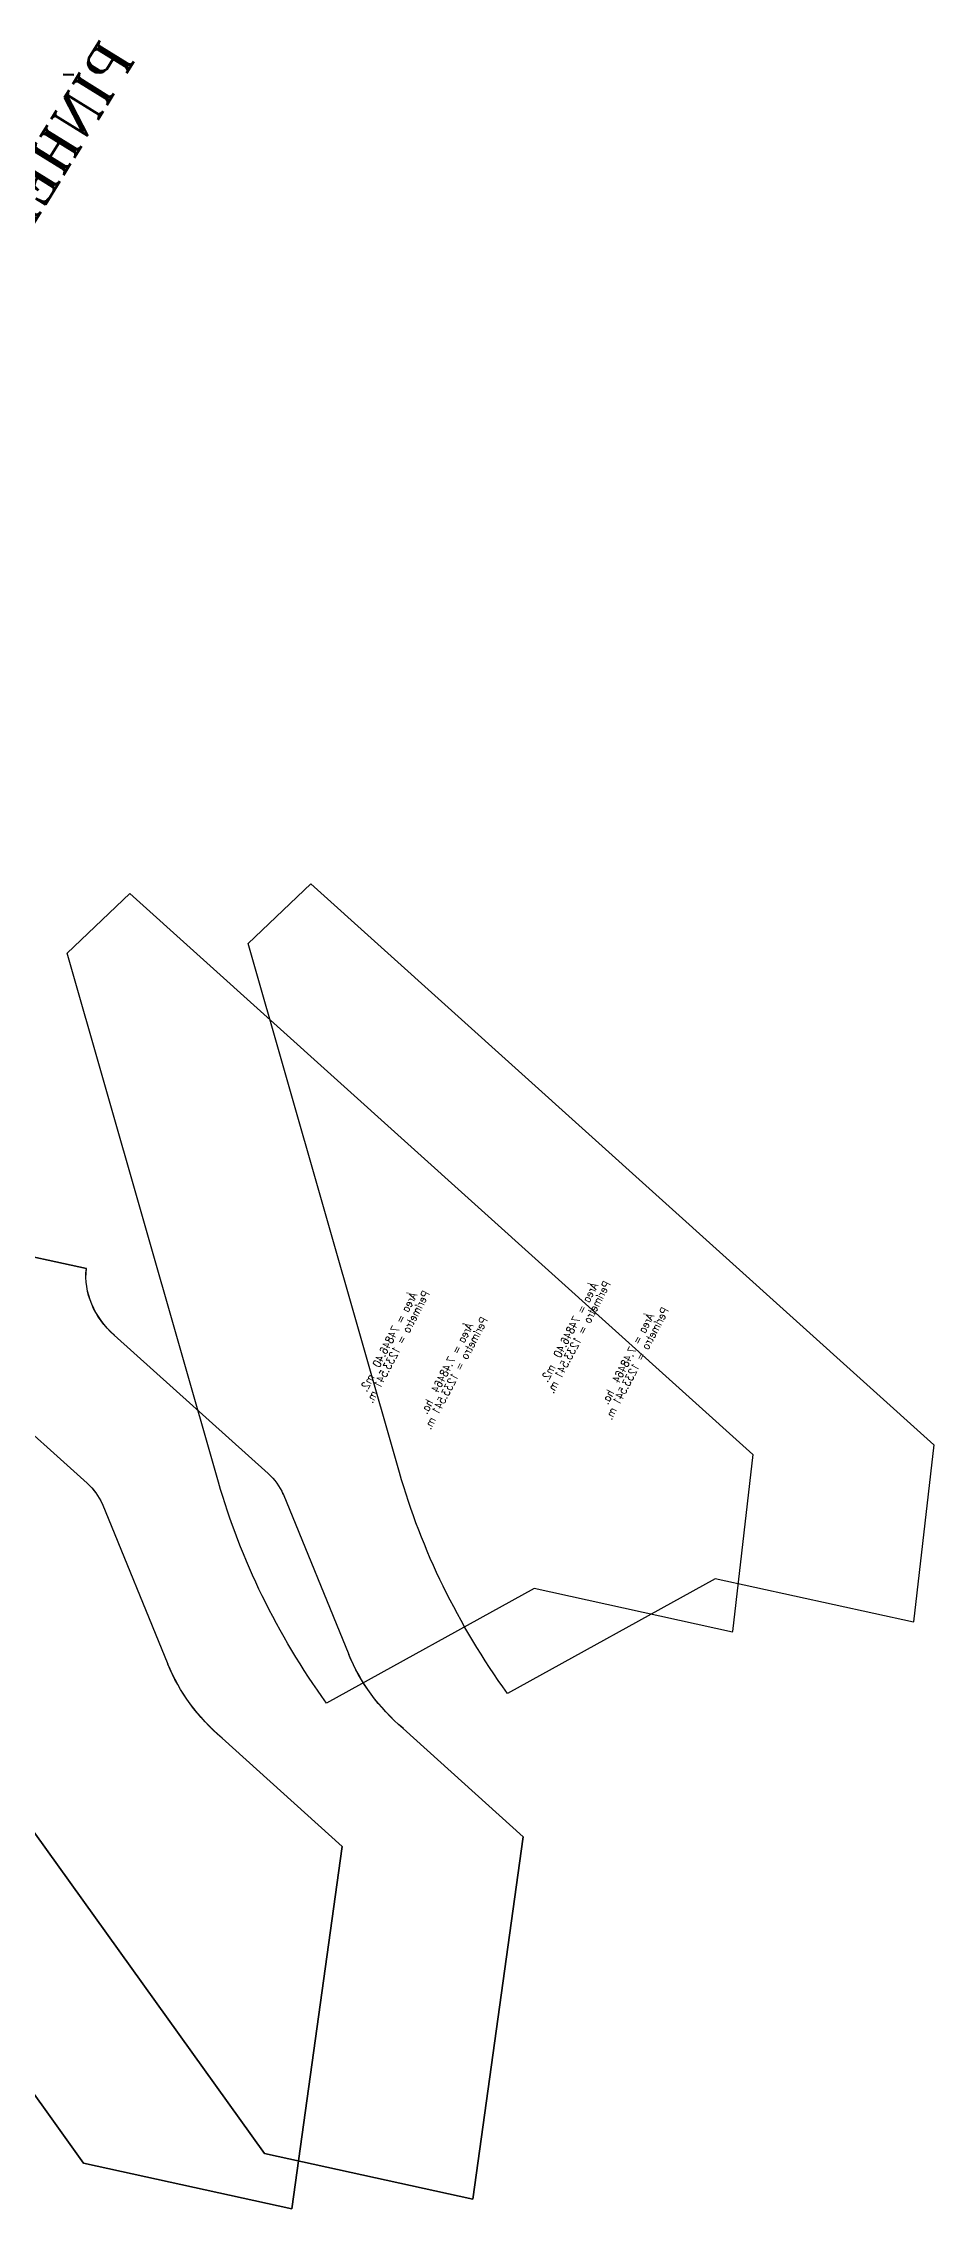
# Model space of a CAD drawing. Extents: x -23785941 to 8798891, y -8418521 to 21897894.
# Drawn here: x 3549113 to 3671820, y 4506097 to 4804514 of the extents above; entities that cross this region are included whole.
import ezdxf
from ezdxf.enums import TextEntityAlignment as Align

# ---------------------------------------------------------------- set-up
doc = ezdxf.new("R2010")
doc.units = 0
doc.header["$MEASUREMENT"] = 0
doc.layers.get('0').update_dxf_attribs({"linetype": 'CONTINUOUS'})
doc.styles.add('1MM', font='romans.shx', dxfattribs={"height": 4})
doc.styles.add('5MM', font='romans.shx', dxfattribs={"height": 20})

# ---------------------------------------------------------------- blocks, each defined once
blk = doc.blocks.new('A$C3D774E76')
for p, q in [((-23819.9, -3595.8), (-23571, -4026.5)), ((-23973.2, -3742.8), (-23942.7, -3644.8)), ((-23917.3, -3870.8), (-23917.3, -3870.8)), ((-23910.9, -3882.1), (-23846.8, -3948.4)), ((-23846.8, -3948.4), (-23846.8, -3948.4)), ((-23823.6, -3989.6), (-23800.5, -4067.9)), ((-23571, -4026.5), (-23603.1, -4129.4)), ((-23603.1, -4129.4), (-23800.5, -4067.9))]:
    blk.add_line(p, q)
at = {"color": 0}
blk.add_line((-23917.3, -3870.8), (-23946.8, -3770.6), dxfattribs=at)
for points in [[(-23819.9, -3595.8), (-23829.4, -3579.4), (-23942.7, -3644.8), (-23973.2, -3742.8, -0.24918), (-23946.8, -3770.6), (-23917.3, -3870.8), (-23917.3, -3870.8, 0.114647), (-23910.9, -3882.1), (-23846.8, -3948.4), (-23846.8, -3948.4, -0.12846), (-23823.6, -3989.6), (-23800.5, -4067.9), (-23603.1, -4129.4), (-23571, -4026.5)], [(-23952.7, -3928.7), (-24181.3, -3739.3), (-24228.2, -3753.2), (-24108.5, -4159.1), (-24013.2, -4191.1, -0.001873), (-24012.9, -4191.2), (-23982.4, -4093.2), (-23869.1, -4027.7, 0.088982)]]:
    blk.add_lwpolyline(points, format="xyb", close=True)
for centre, radius, start, end in [((-23986.2, -3781.5), 40.8, 15.4746, 71.4426), ((-23889.8, -3862.6), 28.7, 196.6671, 222.828), ((-23914.1, -4013.3), 93.5, 14.7312, 44.0117)]:
    blk.add_arc(centre, radius, start, end)
at = {"style": '1MM'}
for s, p in [('Área = 74846.40  m2.', (-24069, -3974.8)), ('Área = 7.48464  ha.', (-24071, -4006.7))]:
    blk.add_text(s, height=4, dxfattribs=at).set_placement(p, align=Align.BOTTOM_CENTER)
for p in [(-24069, -3974.8), (-24071, -4006.7)]:
    blk.add_text('Perímetro = 1233.541 m.', height=4, dxfattribs=at).set_placement(p, align=Align.TOP_CENTER)
at = {"insert": (-24921.8, -3485), "char_height": 20, "width": 1075.403, "attachment_point": 1, "rotation": 3.6442, "style": '5MM'}
blk.add_mtext('\\Fromant.shx;RODOVIA EMANUEL PÍNHEIRO\\Fscriptc.shx;->', dxfattribs=at)

msp = doc.modelspace()

# ---------------------------------------------------------------- block references
at = {"linetype": 'Continuous', "xscale": 240.4782668173248, "yscale": -275.6364145158877, "zscale": 240.4782668173248, "rotation": 242.429606072689}
for p in [(-27732, 2762), (-52668, 1427)]:
    msp.add_blockref('A$C3D774E76', p, dxfattribs=at)

doc.saveas('drawing.dxf')
